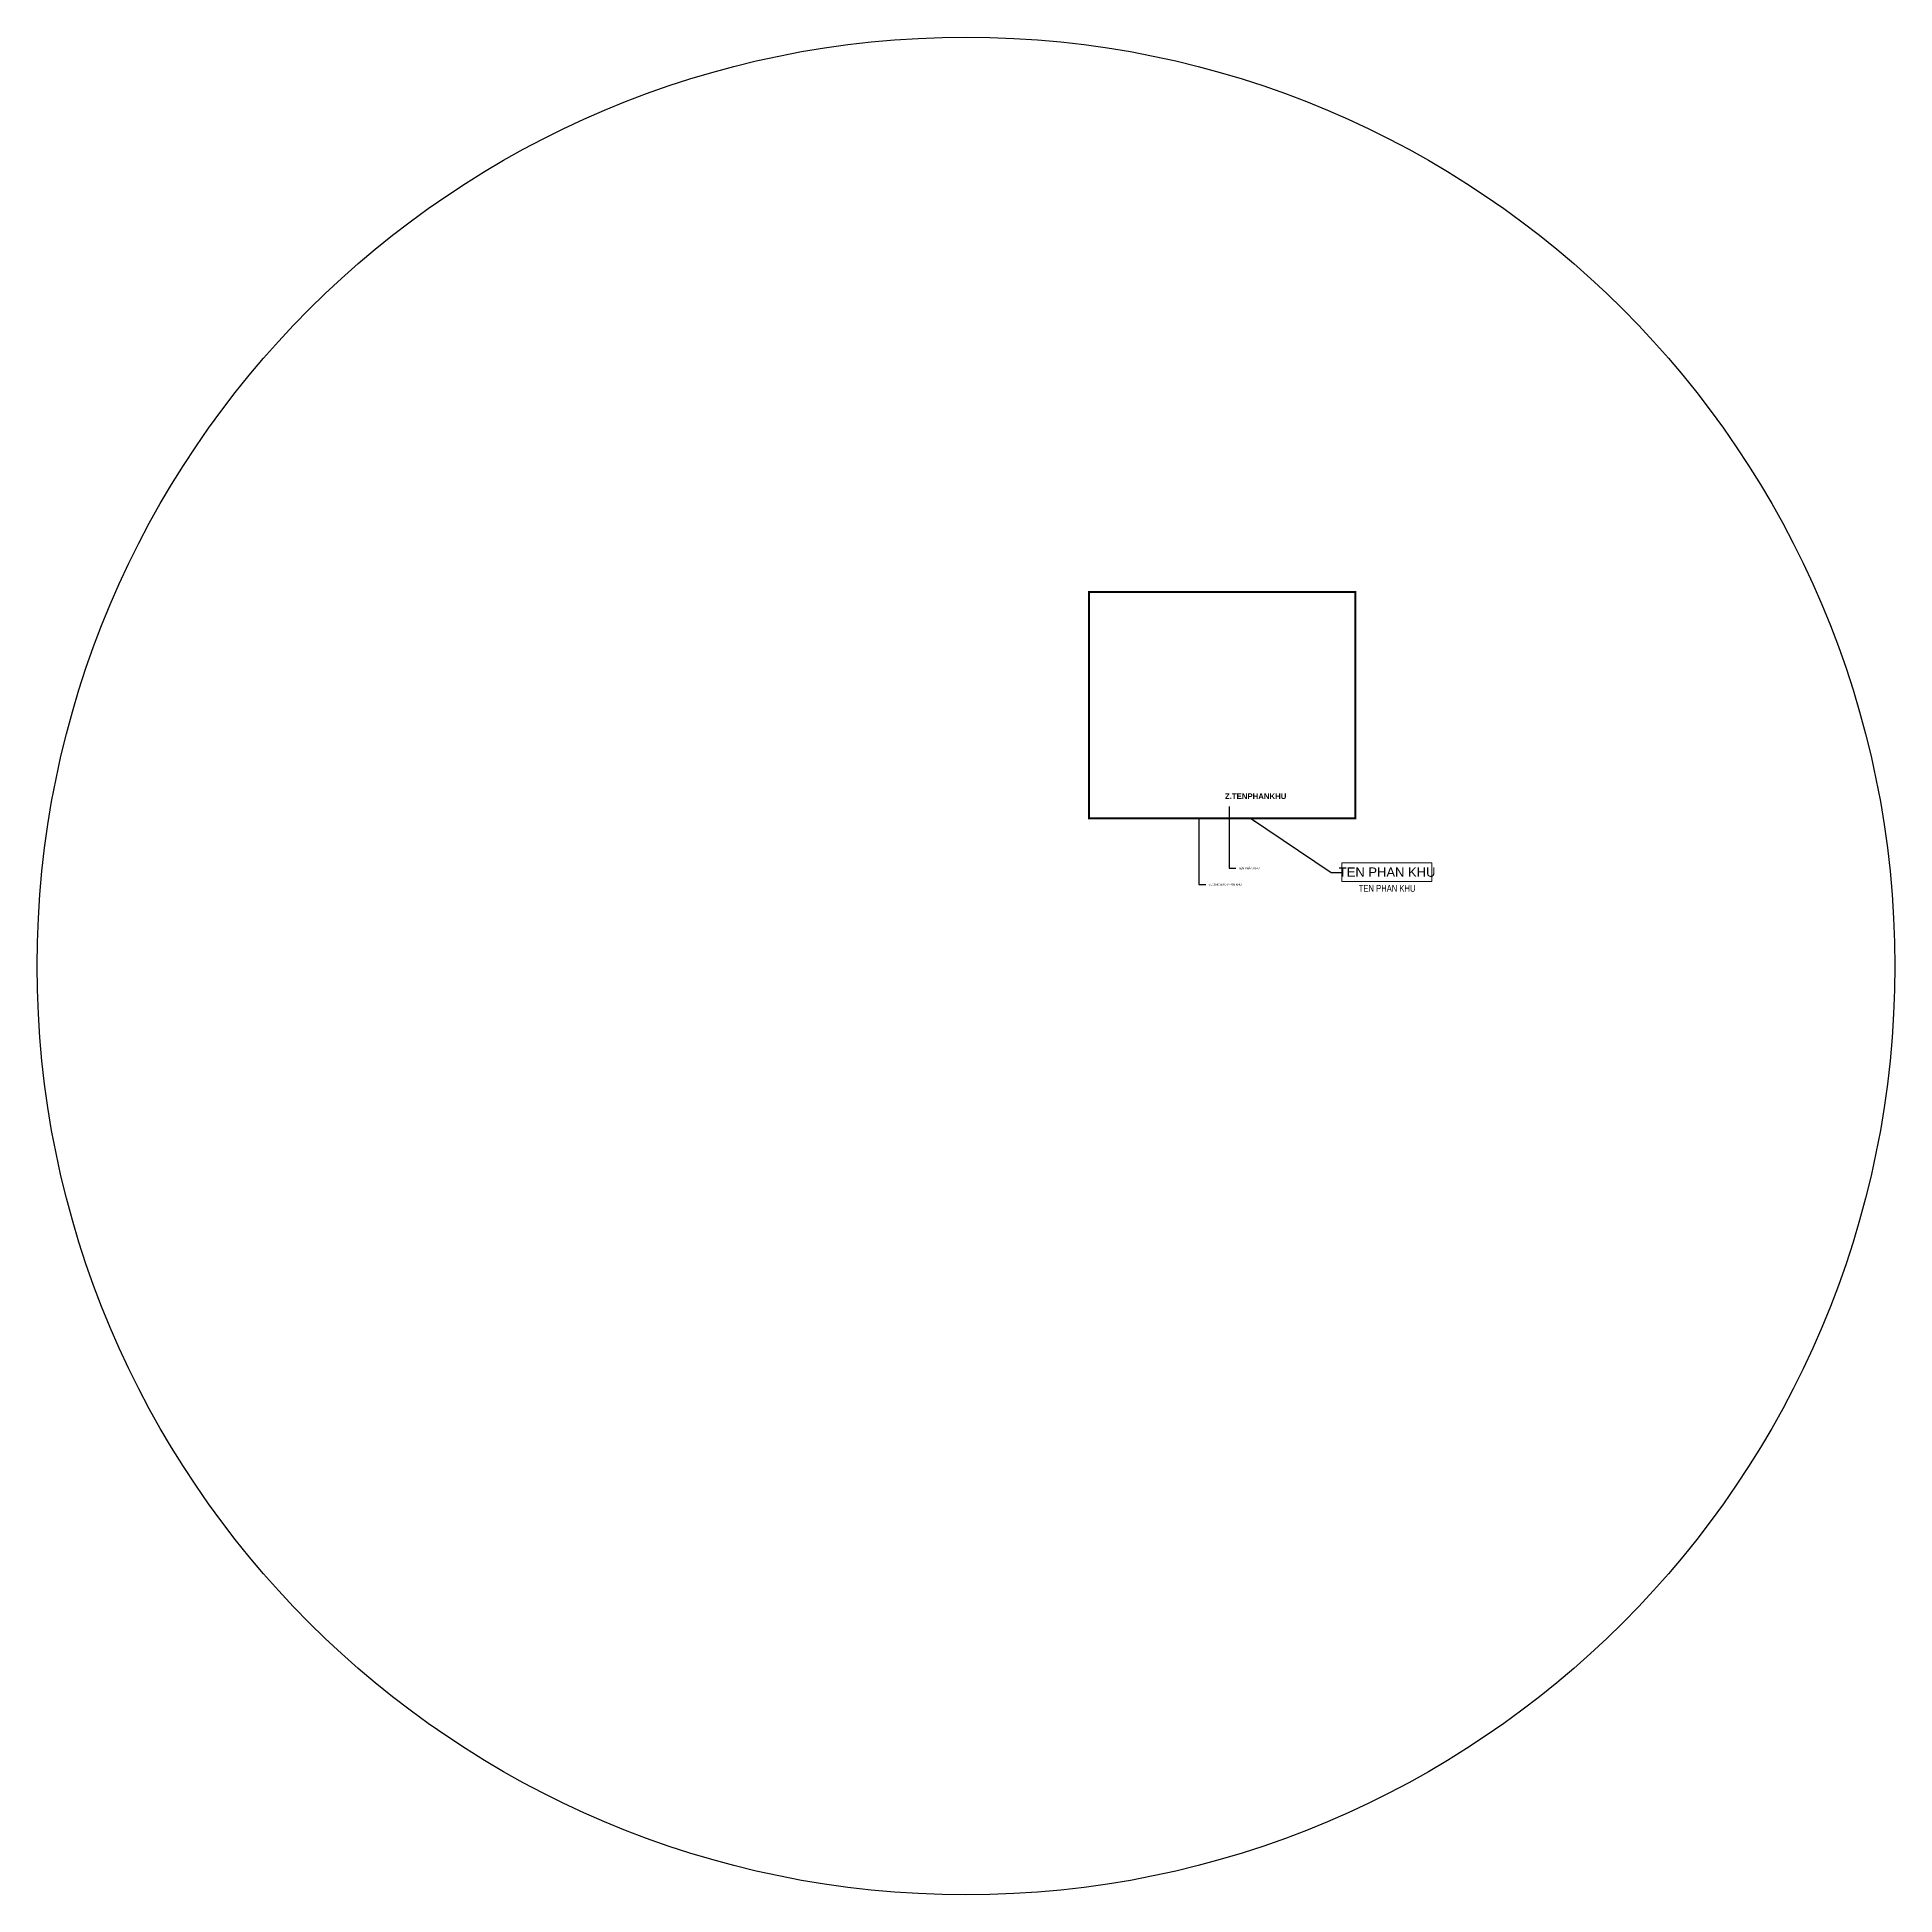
# Model space of a CAD drawing. Header units: metres. Extents: x -500 to 500, y -500 to 500.
import ezdxf
from ezdxf.enums import TextEntityAlignment as Align

# ---------------------------------------------------------------- set-up
doc = ezdxf.new("R2010")
doc.units = ezdxf.units.M
doc.linetypes.add('DASHDOT', pattern=[1, 0.5, -0.25, 0, -0.25])
doc.linetypes.add('HIDDEN', pattern=[0.375, 0.25, -0.125])
doc.layers.add('KT-TrichCT', color=9, linetype='HIDDEN', lineweight=15)
doc.layers.add('PK-DUONG BAO PHAN KHU', color=110, linetype='DASHDOT')
doc.layers.add('VNCC-Ar-Note', color=8, linetype='Continuous')
doc.layers.add('PK-TEN PHAN KHU', color=183, linetype='HIDDEN', lineweight=15, plot=False)
doc.styles.add('VNCC-Arial', font='arial.ttf')
doc.styles.add('VNCC-ArialB', font='arialbd.ttf')
doc.dimstyles.get("Standard").update_dxf_attribs({"dimtxt": 0.18, "dimasz": 0.18, "dimexe": 0.18, "dimexo": 0.0625, "dimgap": 0.09, "dimtad": 0, "dimtih": 1, "dimtoh": 1, "dimdec": 4, "dimzin": 0, "dimdsep": 46, "dimtxsty": 'Standard', "dimcen": 0.09, "dimadec": 0, "dimazin": 0, "dimtfac": 1, "dimtdec": 4, "dimtofl": 0, "dimtmove": 0, "dimatfit": 3, "dimfxl": 1, "dimtolj": 1, "dimtzin": 0, "dimarcsym": 0})

# ---------------------------------------------------------------- blocks, each defined once
blk = doc.blocks.new('Trich CTnho')
blk.add_wipeout([(-1459, 600), (1446, 600), (1446, 0), (-1459, 0)])
at = {"layer": 'KT-TrichCT', "color": 9, "linetype": 'Continuous'}
blk.add_lwpolyline([(-1459, 0), (-1459, 600), (1446, 600), (1446, 0)], close=True, dxfattribs=at)
at = {"layer": 'KT-TrichCT', "color": 9, "style": 'VNCC-Arial'}
blk.add_attdef('CT-01', text='', height=300, dxfattribs=at).set_placement((0, 300), align=Align.MIDDLE)
at = {"layer": 'KT-TrichCT', "color": 6, "linetype": 'Continuous', "style": 'VNCC-Arial'}
blk.add_attdef('KT-CT-CH.01', text='', height=220, dxfattribs=at).set_placement((0, -221), align=Align.MIDDLE_CENTER)

msp = doc.modelspace()

# ---------------------------------------------------------------- linework, layer by layer
at = {"layer": 'PK-DUONG BAO PHAN KHU', "ltscale": 10, "const_width": 1}
msp.add_lwpolyline([(66.2, 201.3), (209.6, 201.3), (209.6, 79.5), (66.2, 79.5)], close=True, dxfattribs=at)

# ---------------------------------------------------------------- block references
at = {"layer": 'VNCC-Ar-Note'}
ref = msp.add_blockref('Trich CTnho', (226.7, 45.5), dxfattribs=dict(at, xscale=0.01666666666666667, yscale=0.01666666666666667, zscale=0.01666666666666667))
ref.add_attrib('CT-01', 'TEN PHAN KHU', dxfattribs={"color": 9, "height": 5, "style": 'VNCC-Arial'}).set_placement((226.7, 50.5), align=Align.MIDDLE)
ref.add_attrib('KT-CT-CH.01', 'TEN PHAN KHU', dxfattribs={"color": 6, "linetype": 'Continuous', "height": 3.667, "style": 'VNCC-Arial', "width": 0.8}).set_placement((226.7, 41.8), align=Align.MIDDLE_CENTER)

# ---------------------------------------------------------------- texts
at = {"layer": 'Defpoints', "color": 6, "char_height": 1.093, "attachment_point": 1}
for s, insert in [('TÊN PHÂN KHU', (146.7, 53.2)), ('ĐƯỜNG BAO PHÂN KHU', (130.6, 44.4))]:
    msp.add_mtext_dynamic_manual_height_columns(s, width=199.187, gutter_width=1, heights=[0], dxfattribs=dict(at, insert=insert))
at = {"layer": 'PK-TEN PHAN KHU', "insert": (139.4, 92.9), "char_height": 3, "attachment_point": 1, "style": 'VNCC-ArialB'}
msp.add_mtext_dynamic_manual_height_columns('Z.TENPHANKHU', width=20.185, gutter_width=15, heights=[0], dxfattribs=at)

# ---------------------------------------------------------------- leaders
at = {"layer": 'Defpoints', "linetype": 'ByBlock'}
for points in [[(141.6, 85.8), (141.6, 52.7), (145.2, 52.7)], [(125.4, 79.5), (125.4, 43.9), (129.1, 43.9)]]:
    msp.add_leader(points, dimstyle='Standard', override={"dimasz": 0.5, "dimgap": 0.09, "dimtad": 0, "dimtfill": 2, "dimtfillclr": 255, "dimarcsym": 1}, dxfattribs=at)

# ---------------------------------------------------------------- next in the draw order: linework, layer by layer
at = {"layer": 'Defpoints'}
msp.add_circle((0, 0), 500, dxfattribs=at)

# ---------------------------------------------------------------- next in the draw order: leaders
at = {"layer": 'VNCC-Ar-Note'}
msp.add_leader([(153.1, 79.5), (196.5, 50.4), (202.4, 50.4)], dimstyle='Standard', override={"dimasz": 3}, dxfattribs=at)

doc.saveas('drawing.dxf')
